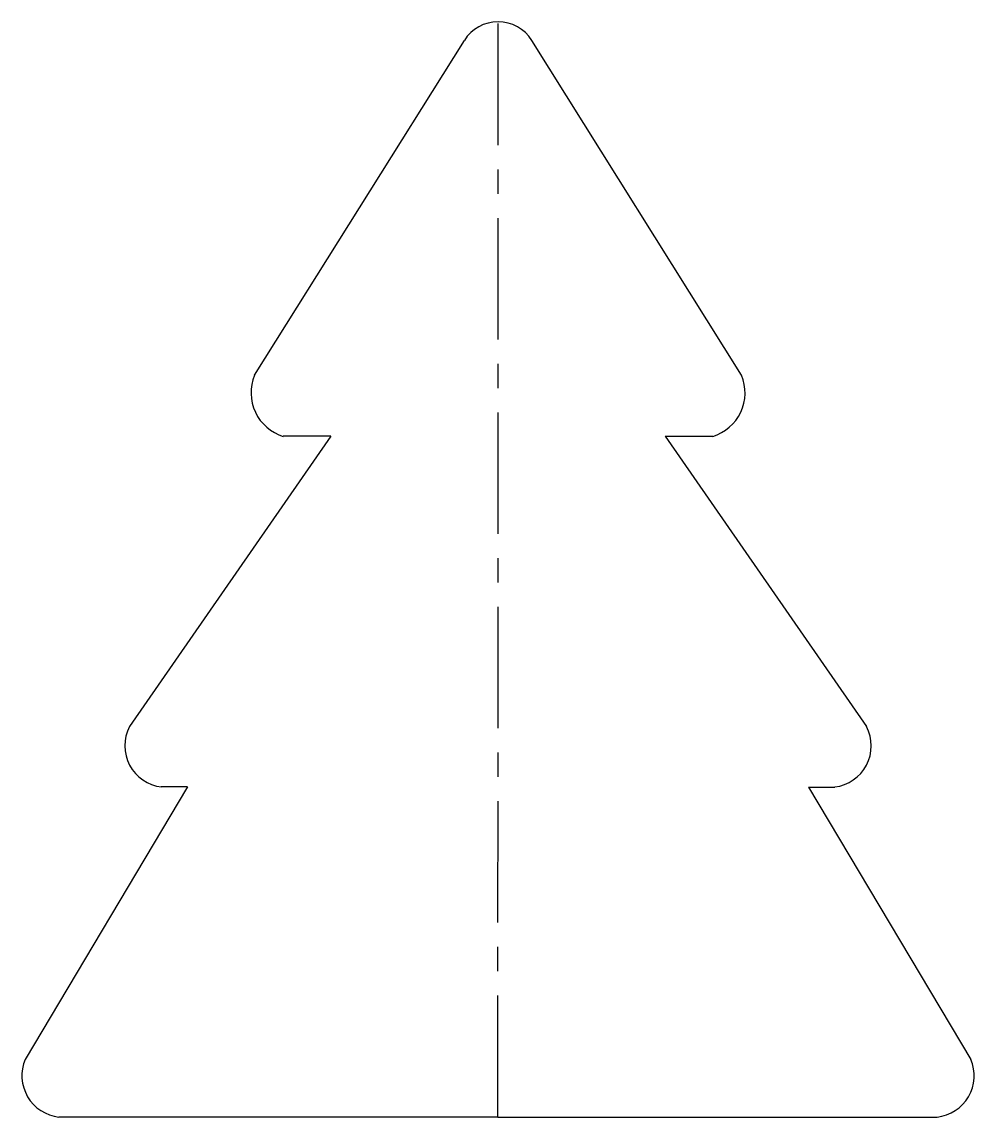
# Model space of a CAD drawing. Header units: millimetres. Extents: x 0 to 100, y 0 to 114.
import ezdxf

# ---------------------------------------------------------------- set-up
doc = ezdxf.new("R2010")
doc.units = ezdxf.units.MM
doc.linetypes.add('CENTERX2', pattern=[20.32, 12.7, -2.54, 2.54, -2.54])

msp = doc.modelspace()

# ---------------------------------------------------------------- linework, layer by layer
at = {"color": 7, "linetype": 'CENTERX2'}
msp.add_line((49.87, 0), (49.88, 114.48), dxfattribs=at)
at = {"color": 7, "linetype": 'Continuous'}
for p, q in [((24.41, 77.54), (46.36, 112.54)), ((75.34, 77.54), (53.4, 112.54)), ((32.4, 71.16), (11.33, 40.82)), ((32.4, 71.16), (27.42, 71.16)), ((67.35, 71.16), (72.33, 71.16)), ((67.35, 71.16), (88.42, 40.82)), ((17.39, 34.51), (0.43, 6.03)), ((17.39, 34.51), (14.66, 34.51)), ((82.36, 34.5), (85.09, 34.5)), ((82.36, 34.5), (99.32, 6.02)), ((49.87, 0), (3.95, 0)), ((49.87, 0), (95.79, -0.01))]:
    msp.add_line(p, q, dxfattribs=at)
for centre, radius, start, end in [((49.87, 110.34), 4.15, 89.8865, 147.9128), ((49.89, 110.34), 4.15, 32.0791, 90.1054), ((28.8, 75.71), 4.76, 157.3579, 253.0781), ((70.95, 75.71), 4.76, 286.9138, 22.634), ((15.19, 38.82), 4.35, 152.645, 263.0337), ((84.56, 38.82), 4.35, 276.9582, 27.3469), ((4.43, 4.32), 4.35, 156.863, 263.7141), ((95.32, 4.32), 4.35, 276.2778, 23.1289)]:
    msp.add_arc(centre, radius, start, end, dxfattribs=at)

doc.saveas('drawing.dxf')
